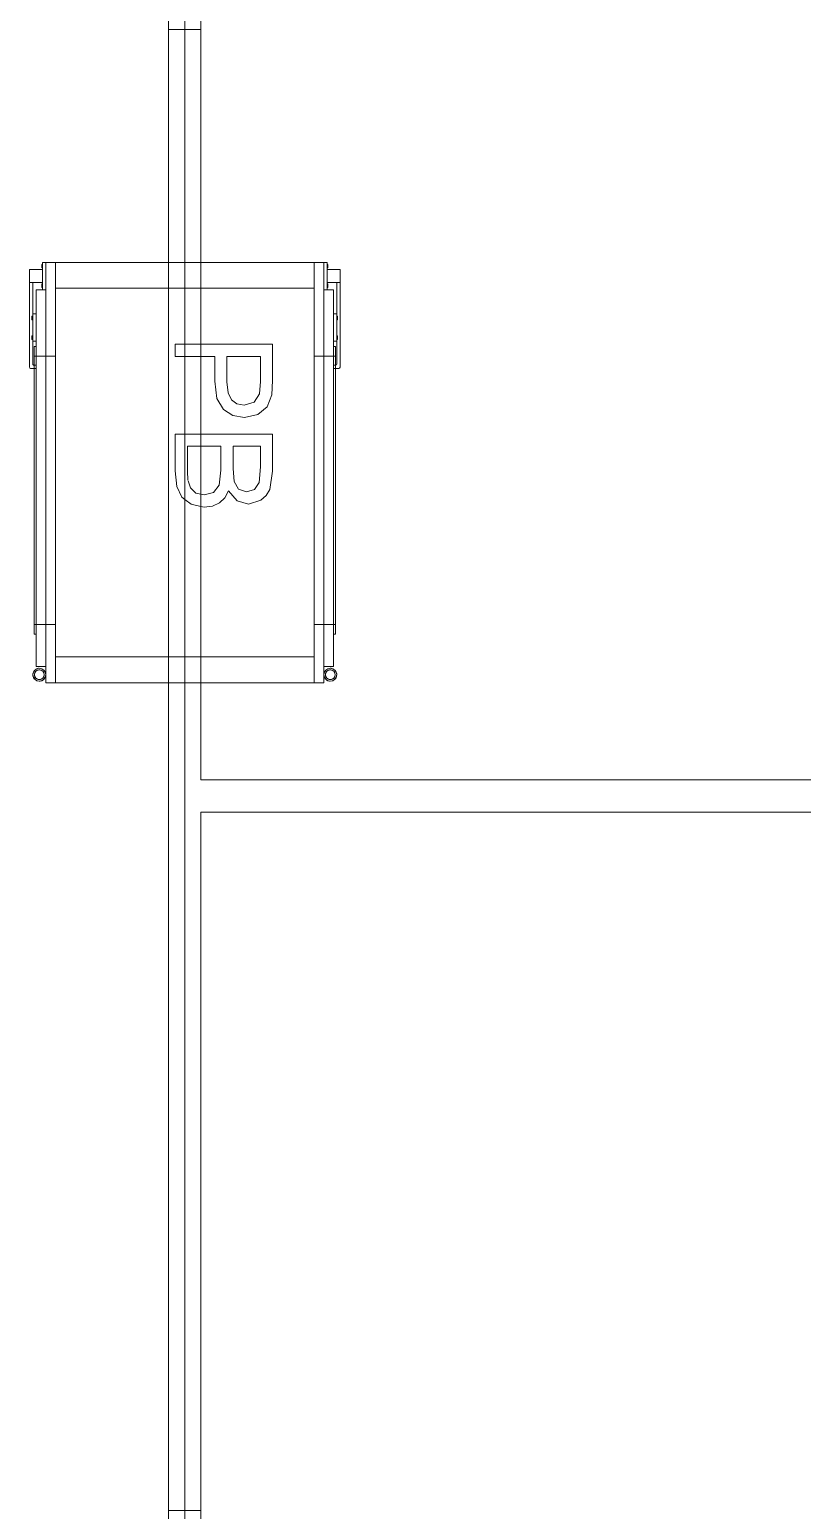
# Model space of a CAD drawing. Header units: millimetres. Extents: x -21807 to 26525, y -2564 to 60640.
# Drawn here: x -16174 to -14979, y 51887 to 54177 of the extents above; entities that cross this region are included whole.
import ezdxf

# ---------------------------------------------------------------- set-up
doc = ezdxf.new("R2010")
doc.units = ezdxf.units.MM
doc.layers.add('A-DETL-THIN', color=7, linetype='Continuous', lineweight=9)
doc.layers.add('A-WALL', color=7, linetype='Continuous', lineweight=9)
doc.layers.add('A-GLAZ', color=7, linetype='Continuous', lineweight=9, true_color=0x00007f)

# ---------------------------------------------------------------- blocks, each defined once
blk = doc.blocks.new('AK_OViewTuongPanel - 1000x1200-V10-MẶT BẰNG PHÂN VÙNG ÁP SUẤT')
at = {"layer": 'A-GLAZ', "color": 7, "lineweight": 13, "true_color": 0xececf5}
for p, q in [((-515, 25), (-500, 25)), ((-500, 25), (-500, 5)), ((500, 25), (515, 25)), ((500, 5), (500, 25)), ((-515, -25), (-515, 0)), ((-500, -5), (-500, 0)), ((-500, 0), (-500, -5)), ((500, 0), (500, -5)), ((500, -5), (500, 0)), ((515, 0), (515, -25))]:
    blk.add_line(p, q, dxfattribs=at)
at = {"layer": 'A-GLAZ', "color": 7, "lineweight": 13, "true_color": 0xf3f3f9}
for p, q in [((-515, 0), (-515, 25)), ((515, 25), (515, 0)), ((-500, 0), (-500, 5)), ((-500, 5), (-500, 0)), ((500, 5), (500, 0)), ((500, 0), (500, 5))]:
    blk.add_line(p, q, dxfattribs=at)
at = {"layer": 'A-GLAZ', "color": 254, "lineweight": 13, "true_color": 0xcccce5}
for p, q in [((-515, 25), (-515, 0)), ((-500, 25), (-515, 25)), ((500, 25), (-500, 25)), ((-500, 0), (-500, 25)), ((515, 25), (500, 25)), ((500, 25), (500, 0)), ((515, 0), (515, 25)), ((500, 5), (-500, 5)), ((-500, 5), (-500, 0)), ((500, 0), (500, 5)), ((500, -5), (-500, -5)), ((500, -25), (-500, -25))]:
    blk.add_line(p, q, dxfattribs=at)
at = {"layer": 'A-GLAZ', "color": 254, "lineweight": 13, "true_color": 0xe0e0ef}
for p, q in [((-500, 25), (500, 25)), ((-500, 5), (500, 5)), ((-500, -5), (-500, -25)), ((500, -25), (500, -5)), ((-500, -25), (-515, -25)), ((515, -25), (500, -25))]:
    blk.add_line(p, q, dxfattribs=at)
at = {"layer": 'A-GLAZ', "color": 9, "lineweight": 13, "true_color": 0xaaaad4}
for p, q in [((-515, 0), (-515, -25)), ((-500, 0), (-500, -5)), ((-500, -25), (-500, 0)), ((-500, -5), (500, -5)), ((500, -5), (500, 0)), ((500, 0), (500, -25)), ((515, -25), (515, 0)), ((-515, -25), (-500, -25)), ((-500, -25), (500, -25)), ((500, -25), (515, -25))]:
    blk.add_line(p, q, dxfattribs=at)
blk = doc.blocks.new('Passbox - KT 500x500x400-V22-MẶT BẰNG PHÂN VÙNG ÁP SUẤT')
at = {"layer": 'A-GLAZ', "color": 254, "lineweight": 13, "true_color": 0xe0e0ef}
for p, q in [((-294.1, 240), (-314.1, 240)), ((-314.1, 220), (-314.1, 240)), ((-294.1, 240), (-294.1, 235)), ((-294.1, 240), (-163, 240)), ((-245.8, 235), (-294.1, 235)), ((-294.1, 235), (-294.1, 220)), ((-245.8, 230), (-282.6, 230)), ((-282.6, 220), (-282.6, 230)), ((-245.8, 235), (-203.4, 235)), ((-245.8, 230), (-245.8, 235)), ((-203.4, 230), (-245.8, 230)), ((-240.7, 236.3), (-242.1, 236.3)), ((-242.1, 236.3), (-240.7, 236.3)), ((-242.1, 235), (-242.1, 236.3)), ((-240.7, 235), (-242.1, 235)), ((-242.1, 235), (-240.7, 235)), ((-237.9, 236.3), (-240.7, 236.3)), ((-240.7, 236.3), (-237.9, 236.3)), ((-240.7, 235), (-240.7, 236.3)), ((-240.7, 235), (-240.7, 236.3)), ((-237.9, 235), (-240.7, 235)), ((-240.7, 235), (-237.9, 235)), ((-237.9, 236.3), (-236.5, 236.3)), ((-236.5, 236.3), (-237.9, 236.3)), ((-237.9, 236.3), (-237.9, 235)), ((-237.9, 235), (-237.9, 236.3)), ((-237.9, 235), (-236.5, 235)), ((-236.5, 235), (-237.9, 235)), ((-236.5, 235), (-236.5, 236.3)), ((-210.3, 236.3), (-211.8, 236.3)), ((-211.8, 236.3), (-210.3, 236.3)), ((-211.8, 235), (-211.8, 236.3)), ((-210.3, 235), (-211.8, 235)), ((-211.8, 235), (-210.3, 235)), ((-210.3, 236.3), (-207.5, 236.3)), ((-207.5, 236.3), (-210.3, 236.3)), ((-210.3, 236.3), (-210.3, 235)), ((-210.3, 235), (-210.3, 236.3)), ((-210.3, 235), (-207.5, 235)), ((-207.5, 235), (-210.3, 235)), ((-207.5, 236.3), (-206.1, 236.3)), ((-206.1, 236.3), (-207.5, 236.3)), ((-207.5, 235), (-207.5, 236.3)), ((-207.5, 235), (-207.5, 236.3)), ((-207.5, 235), (-206.1, 235)), ((-206.1, 235), (-207.5, 235)), ((-206.1, 235), (-206.1, 236.3)), ((-168, 235), (-203.4, 235)), ((-203.4, 235), (-203.4, 230)), ((-193, 230), (-203.4, 230)), ((-195, 230), (-193, 230)), ((-195, 230), (-193, 230)), ((-180.3, 233), (-193, 233)), ((-193, 230), (-177.4, 230)), ((-178.5, 233), (-180, 233)), ((-180, 233), (-178.5, 233)), ((-180, 232.2), (-180, 200)), ((-135, 233), (-177.7, 233)), ((-177.7, 233), (-166.8, 233)), ((-177.4, 230), (-165, 230)), ((-166.8, 233), (-157.5, 233)), ((-165, 230), (-150.5, 230)), ((-161, 238), (-161, 233)), ((-157.5, 233), (-146.6, 233)), ((-150.5, 230), (-135, 230)), ((-146.6, 233), (-135, 233)), ((-135, 233), (190, 233)), ((190, 233), (-135, 233)), ((190, 230), (-135, 230)), ((201.6, 233), (190, 233)), ((190, 233), (221.8, 233)), ((190, 230), (205.5, 230)), ((232.7, 233), (201.6, 233)), ((205.5, 230), (232.4, 230)), ((221.8, 233), (232.7, 233)), ((232.4, 230), (250, 230)), ((235, 233), (233.5, 233)), ((233.5, 233), (235, 233)), ((235, 230.8), (235, 233)), ((235, 200), (235, 230)), ((248, 233), (235.3, 233)), ((248, 230), (250, 230)), ((300, 230), (248, 230)), ((300, 230), (300, 215)), ((-314.1, 220), (-325, 220)), ((-325, 215), (-325, 220)), ((-282.6, 215), (-325, 215)), ((-325, 200), (-325, 215)), ((-320.7, 220), (-322.1, 220)), ((-322.1, 220), (-320.7, 220)), ((-320.7, 220), (-322.1, 220)), ((-322.1, 220), (-320.7, 220)), ((-317.9, 220), (-320.7, 220)), ((-320.7, 220), (-317.9, 220)), ((-317.9, 220), (-320.7, 220)), ((-320.7, 220), (-317.9, 220)), ((-317.9, 220), (-316.5, 220)), ((-316.5, 220), (-317.9, 220)), ((-317.9, 220), (-316.5, 220)), ((-316.5, 220), (-317.9, 220)), ((-294.1, 220), (-314.1, 220)), ((-282.6, 220), (-294.1, 220)), ((-290.3, 220), (-291.8, 220)), ((-291.8, 220), (-290.3, 220)), ((-290.3, 220), (-291.8, 220)), ((-291.8, 220), (-290.3, 220)), ((-290.3, 220), (-287.5, 220)), ((-287.5, 220), (-290.3, 220)), ((-290.3, 220), (-287.5, 220)), ((-287.5, 220), (-290.3, 220)), ((-287.5, 220), (-286.1, 220)), ((-286.1, 220), (-287.5, 220)), ((-287.5, 220), (-286.1, 220)), ((-286.1, 220), (-287.5, 220)), ((-282.6, 215), (-282.6, 220)), ((300, 215), (-282.6, 215)), ((325, 215), (300, 215)), ((325, 215), (325, 200)), ((-325, 200), (-325, 25)), ((-285, 200), (-285, 25)), ((-285, 200), (-285, 25)), ((285, 200), (285, 25)), ((285, 25), (285, 200)), ((325, 200), (325, 25)), ((-198.5, 25), (-198.5, 135.8)), ((-198.5, 135.8), (-142.7, 135.8)), ((-140.8, 117), (-179.7, 117)), ((-179.7, 117), (-179.7, 65.2)), ((-142.7, 135.8), (-120.2, 134.4)), ((-121.9, 115.7), (-140.8, 117)), ((-109.2, 107.2), (-121.9, 115.7)), ((-120.2, 134.4), (-101.9, 127.4)), ((-101.9, 127.4), (-90, 112.8)), ((-59.6, 25), (-59.6, 135.8)), ((-59.6, 135.8), (-2.1, 135.8)), ((-9, 117), (-40.8, 117)), ((-40.8, 117), (-40.8, 74.6)), ((15.2, 115), (-9, 117)), ((-2.1, 135.8), (26, 131.4)), ((26, 107.8), (15.2, 115)), ((26, 131.4), (35.5, 125.8)), ((35.5, 125.8), (42.7, 117.8)), ((42.7, 117.8), (48.7, 98.5)), ((-104.4, 91.6), (-109.2, 107.2)), ((-106.4, 80.5), (-104.4, 91.6)), ((-90, 112.8), (-85.5, 92.3)), ((-85.5, 92.3), (-88.6, 74.5)), ((25.8, 83.2), (29.8, 95.5)), ((29.8, 95.5), (26, 107.8)), ((48.7, 98.5), (43.6, 80.9)), ((-123.6, 66.9), (-112.6, 72.1)), ((-112.6, 72.1), (-106.4, 80.5)), ((-88.6, 74.5), (-97.7, 59.7)), ((-40.8, 74.6), (-6.4, 74.6)), ((-6.4, 74.6), (13.7, 76.3)), ((13.7, 76.3), (25.8, 83.2)), ((43.6, 80.9), (28.3, 67.6)), ((-179.7, 65.2), (-140.3, 65.2)), ((-141.4, 46.4), (-179.7, 46.4)), ((-179.7, 46.4), (-179.7, 25)), ((-114.7, 49.7), (-141.4, 46.4)), ((-140.3, 65.2), (-123.6, 66.9)), ((-97.7, 59.7), (-114.7, 49.7)), ((-4, 55.8), (-40.8, 55.8)), ((-40.8, 55.8), (-40.8, 25)), ((19.3, 53.3), (-4, 55.8)), ((30.9, 44.5), (19.3, 53.3)), ((28.3, 67.6), (39, 62)), ((39, 62), (46.9, 53.5)), ((46.9, 53.5), (51.8, 42.7)), ((-325, 0), (-325, 25)), ((-198.5, 25), (-198.5, 0)), ((-179.7, 0), (-179.7, 25)), ((-59.6, 25), (-59.6, 0)), ((-40.8, 4), (-40.8, 25)), ((34.5, 29.9), (30.9, 44.5)), ((33.4, 25), (31.5, 17.2)), ((33.4, 25), (34.5, 29.9)), ((48.9, 9.8), (52.3, 25)), ((51.8, 42.7), (53.4, 30.1)), ((53.4, 30.1), (52.3, 25)), ((325, 25), (325, 0)), ((-59.6, -14.8), (-59.6, 0)), ((-2.2, 4), (-40.8, 4)), ((11.8, 4.7), (-2.2, 4)), ((23.6, 8.8), (12.8, 5.1)), ((31.5, 17.2), (23.6, 8.8)), ((41.5, 0), (48.9, 9.8)), ((-325, 0), (-325, -25)), ((-285, 0), (-285, -25)), ((-285, 0), (-285, -25)), ((-198.5, -14.8), (-198.5, 0)), ((-179.7, -14.8), (-198.5, -14.8)), ((-179.7, 0), (-179.7, -14.8)), ((-2.6, -14.8), (-59.6, -14.8)), ((21.6, -12.2), (-2.6, -14.8)), ((38, -4.6), (21.6, -12.2)), ((41.5, 0), (38, -4.6)), ((285, 0), (285, -25)), ((285, -25), (285, 0)), ((325, 0), (325, -25)), ((-285, -200), (-325, -200)), ((-325, -200), (-285, -200)), ((-285, -200), (285, -200)), ((-180, -200), (-285, -200)), ((-135, -200), (-180, -200)), ((-180, -200), (-174, -200)), ((-174, -200), (-166.8, -200)), ((-166.8, -200), (-135, -200)), ((-135, -200), (190, -200)), ((190, -200), (-135, -200)), ((235, -200), (190, -200)), ((190, -200), (212.5, -200)), ((212.5, -200), (229, -200)), ((229, -200), (235, -200)), ((285, -200), (235, -200)), ((325, -200), (285, -200)), ((285, -200), (325, -200)), ((-282.6, -215), (-325, -215)), ((-325, -215), (-180, -215)), ((-294.1, -220), (-314.1, -220)), ((-314.1, -220), (-294.1, -220)), ((-282.6, -215), (-282.6, -220)), ((-180, -215), (-282.6, -215)), ((-282.6, -215), (-282.6, -220)), ((-180, -215), (-174, -215)), ((-178.5, -215), (-180, -215)), ((-174, -215), (-178.5, -215)), ((-174, -215), (-135, -215)), ((-166.8, -215), (-174, -215)), ((-135, -215), (-166.8, -215)), ((190, -215), (-135, -215)), ((-135, -215), (190, -215)), ((190, -215), (212.5, -215)), ((201.6, -215), (190, -215)), ((233.5, -215), (201.6, -215)), ((212.5, -215), (221.8, -215)), ((221.8, -215), (229, -215)), ((229, -215), (235, -215)), ((235, -215), (233.5, -215)), ((300, -215), (235, -215)), ((235, -215), (300, -215)), ((-294.1, -240), (-294.1, -235)), ((-294.1, -235), (-294.1, -240)), ((-203.4, -230), (-245.8, -230)), ((-245.8, -230), (-203.4, -230)), ((-245.8, -235), (-203.4, -235)), ((-245.8, -235), (-203.4, -235)), ((-240.7, -235), (-242.1, -235)), ((-242.1, -235), (-240.7, -235)), ((-237.9, -235), (-240.7, -235)), ((-240.7, -235), (-237.9, -235)), ((-237.9, -235), (-236.5, -235)), ((-236.5, -235), (-237.9, -235)), ((-210.3, -235), (-211.8, -235)), ((-211.8, -235), (-210.3, -235)), ((-210.3, -235), (-207.5, -235)), ((-207.5, -235), (-210.3, -235)), ((-207.5, -235), (-206.1, -235)), ((-206.1, -235), (-207.5, -235)), ((-180.3, -230), (-193, -230)), ((-193, -230), (-180, -230)), ((-180.3, -233), (-178.6, -233)), ((-180, -230), (-178.5, -230)), ((-178.5, -230), (-180, -230)), ((-180, -233), (-178.5, -233)), ((-178.5, -233), (-180, -233)), ((-177.7, -230), (-174, -230)), ((-146.6, -230), (-177.7, -230)), ((-177.7, -233), (-165.5, -233)), ((-165.5, -233), (-177.7, -233)), ((-174, -230), (-166.8, -230)), ((-166.8, -230), (-146.6, -230)), ((-166, -230.2), (-166, -233)), ((-161.2, -233), (-146.6, -233)), ((-146.6, -233), (-161.2, -233)), ((-161, -232.2), (-161, -230)), ((-146.6, -230), (-135, -230)), ((-135, -230), (-146.6, -230)), ((-146.6, -233), (-135, -233)), ((-135, -233), (-146.6, -233)), ((190, -230), (-135, -230)), ((-135, -230), (190, -230)), ((-135, -233), (190, -233)), ((190, -233), (-135, -233)), ((190, -230), (221.8, -230)), ((232.7, -230), (190, -230)), ((190, -233), (229, -233)), ((232.7, -233), (190, -233)), ((221.8, -230), (229, -230)), ((229, -230), (232.7, -230)), ((229, -233), (232.7, -233)), ((233.5, -230), (235, -230)), ((235, -230), (233.5, -230)), ((233.5, -233), (235, -233)), ((235, -233), (233.5, -233)), ((233.6, -233), (235.3, -233)), ((235, -230), (248, -230)), ((242, -230), (235.3, -230)), ((248, -230), (242, -230))]:
    blk.add_line(p, q, dxfattribs=at)
at = {"layer": 'A-GLAZ', "color": 254, "lineweight": 13, "true_color": 0xcccce5}
for p, q in [((-314.1, 240), (-294.1, 240)), ((-314.1, 220), (-314.1, 240)), ((-163, 240), (-294.1, 240)), ((-294.1, 220), (-294.1, 240)), ((-294.1, 235), (-245.8, 235)), ((-282.6, 230), (300, 230)), ((-282.6, 215), (-282.6, 230)), ((-245.8, 235), (-203.4, 235)), ((-245.8, 230), (-245.8, 235)), ((-240.7, 236.3), (-242.1, 236.3)), ((-242.1, 236.3), (-240.7, 236.3)), ((-242.1, 235), (-242.1, 236.3)), ((-237.9, 236.3), (-240.7, 236.3)), ((-240.7, 236.3), (-237.9, 236.3)), ((-240.7, 235), (-240.7, 236.3)), ((-240.7, 235), (-240.7, 236.3)), ((-237.9, 236.3), (-236.5, 236.3)), ((-236.5, 236.3), (-237.9, 236.3)), ((-237.9, 236.3), (-237.9, 235)), ((-237.9, 235), (-237.9, 236.3)), ((-236.5, 235), (-236.5, 236.3)), ((-210.3, 236.3), (-211.8, 236.3)), ((-211.8, 236.3), (-210.3, 236.3)), ((-211.8, 235), (-211.8, 236.3)), ((-210.3, 236.3), (-207.5, 236.3)), ((-207.5, 236.3), (-210.3, 236.3)), ((-210.3, 236.3), (-210.3, 235)), ((-210.3, 235), (-210.3, 236.3)), ((-207.5, 236.3), (-206.1, 236.3)), ((-206.1, 236.3), (-207.5, 236.3)), ((-207.5, 235), (-207.5, 236.3)), ((-207.5, 235), (-207.5, 236.3)), ((-206.1, 235), (-206.1, 236.3)), ((-203.4, 235), (-168, 235)), ((-203.4, 230), (-203.4, 235)), ((-195, 233), (-195, 230)), ((-193, 233), (-195, 233)), ((-135, 233), (-195, 233)), ((-161, 233), (-161, 238)), ((-135, 233), (190, 233)), ((250, 233), (190, 233)), ((250, 233), (248, 233)), ((250, 230), (250, 233)), ((300, 215), (300, 230)), ((-325, 220), (-282.6, 220)), ((-325, 215), (-325, 220)), ((-325, 215), (325, 215)), ((-325, 200), (-325, 215)), ((-320.7, 221.3), (-322.1, 221.3)), ((-322.1, 221.3), (-320.7, 221.3)), ((-320.7, 221.3), (-322.1, 221.3)), ((-322.1, 221.3), (-320.7, 221.3)), ((-322.1, 220), (-322.1, 221.3)), ((-322.1, 220), (-322.1, 221.3)), ((-317.9, 221.3), (-320.7, 221.3)), ((-320.7, 221.3), (-317.9, 221.3)), ((-317.9, 221.3), (-320.7, 221.3)), ((-320.7, 221.3), (-317.9, 221.3)), ((-320.7, 220), (-320.7, 221.3)), ((-320.7, 220), (-320.7, 221.3)), ((-320.7, 220), (-320.7, 221.3)), ((-320.7, 220), (-320.7, 221.3)), ((-317.9, 221.3), (-316.5, 221.3)), ((-316.5, 221.3), (-317.9, 221.3)), ((-317.9, 221.3), (-316.5, 221.3)), ((-316.5, 221.3), (-317.9, 221.3)), ((-317.9, 221.3), (-317.9, 220)), ((-317.9, 220), (-317.9, 221.3)), ((-317.9, 221.3), (-317.9, 220)), ((-317.9, 220), (-317.9, 221.3)), ((-316.5, 220), (-316.5, 221.3)), ((-316.5, 220), (-316.5, 221.3)), ((-290.3, 221.3), (-291.8, 221.3)), ((-291.8, 221.3), (-290.3, 221.3)), ((-290.3, 221.3), (-291.8, 221.3)), ((-291.8, 221.3), (-290.3, 221.3)), ((-291.8, 220), (-291.8, 221.3)), ((-291.8, 220), (-291.8, 221.3)), ((-290.3, 221.3), (-287.5, 221.3)), ((-287.5, 221.3), (-290.3, 221.3)), ((-290.3, 221.3), (-287.5, 221.3)), ((-287.5, 221.3), (-290.3, 221.3)), ((-290.3, 221.3), (-290.3, 220)), ((-290.3, 220), (-290.3, 221.3)), ((-290.3, 221.3), (-290.3, 220)), ((-290.3, 220), (-290.3, 221.3)), ((-287.5, 221.3), (-286.1, 221.3)), ((-286.1, 221.3), (-287.5, 221.3)), ((-287.5, 221.3), (-286.1, 221.3)), ((-286.1, 221.3), (-287.5, 221.3)), ((-287.5, 220), (-287.5, 221.3)), ((-287.5, 220), (-287.5, 221.3)), ((-287.5, 220), (-287.5, 221.3)), ((-287.5, 220), (-287.5, 221.3)), ((-286.1, 220), (-286.1, 221.3)), ((-286.1, 220), (-286.1, 221.3)), ((325, 200), (325, 215)), ((325, 200), (-325, 200)), ((-325, 25), (-325, 200)), ((-325, 200), (325, 200)), ((325, 200), (325, 25)), ((-142.7, 135.8), (-198.5, 135.8)), ((-198.5, 135.8), (-198.5, 25)), ((-179.7, 65.2), (-179.7, 117)), ((-179.7, 117), (-140.8, 117)), ((-120.2, 134.4), (-142.7, 135.8)), ((-140.8, 117), (-121.9, 115.7)), ((-121.9, 115.7), (-109.2, 107.2)), ((-101.9, 127.4), (-120.2, 134.4)), ((-90, 112.8), (-101.9, 127.4)), ((-2.1, 135.8), (-59.6, 135.8)), ((-59.6, 135.8), (-59.6, 25)), ((-40.8, 74.6), (-40.8, 117)), ((-40.8, 117), (-9, 117)), ((-9, 117), (15.2, 115)), ((26, 131.4), (-2.1, 135.8)), ((15.2, 115), (26, 107.8)), ((35.5, 125.8), (26, 131.4)), ((42.7, 117.8), (35.5, 125.8)), ((48.7, 98.5), (42.7, 117.8)), ((-109.2, 107.2), (-104.4, 91.6)), ((-104.4, 91.6), (-106.4, 80.5)), ((-85.5, 92.3), (-90, 112.8)), ((-88.6, 74.5), (-85.5, 92.3)), ((29.8, 95.5), (25.8, 83.2)), ((26, 107.8), (29.8, 95.5)), ((43.6, 80.9), (48.7, 98.5)), ((-112.6, 72.1), (-123.6, 66.9)), ((-106.4, 80.5), (-112.6, 72.1)), ((-97.7, 59.7), (-88.6, 74.5)), ((-6.4, 74.6), (-40.8, 74.6)), ((13.7, 76.3), (-6.4, 74.6)), ((25.8, 83.2), (13.7, 76.3)), ((28.3, 67.6), (43.6, 80.9)), ((-140.3, 65.2), (-179.7, 65.2)), ((-179.7, 25), (-179.7, 46.4)), ((-179.7, 46.4), (-141.4, 46.4)), ((-141.4, 46.4), (-114.7, 49.7)), ((-123.6, 66.9), (-140.3, 65.2)), ((-114.7, 49.7), (-97.7, 59.7)), ((-40.8, 25), (-40.8, 55.8)), ((-40.8, 55.8), (-4, 55.8)), ((-4, 55.8), (19.3, 53.3)), ((19.3, 53.3), (30.9, 44.5)), ((39, 62), (28.3, 67.6)), ((46.9, 53.5), (39, 62)), ((51.8, 42.7), (46.9, 53.5)), ((30.9, 44.5), (34.5, 29.9)), ((34.5, 29.9), (33.4, 25)), ((53.4, 30.1), (51.8, 42.7)), ((52.3, 25), (53.4, 30.1)), ((-59.6, 0), (-59.6, -14.8)), ((-325, -25), (-325, 0)), ((-198.5, 0), (-198.5, -14.8)), ((-198.5, -14.8), (-179.7, -14.8)), ((-179.7, -14.8), (-179.7, 0)), ((-59.6, -14.8), (-2.6, -14.8)), ((-2.6, -14.8), (21.6, -12.2)), ((21.6, -12.2), (38, -4.6)), ((38, -4.6), (41.5, 0)), ((325, 0), (325, -25)), ((-325, -25), (-325, -200)), ((-285, -25), (-285, -200)), ((-285, -25), (-285, -200)), ((285, -25), (285, -200)), ((285, -200), (285, -25)), ((325, -25), (325, -200)), ((-325, -200), (-325, -215)), ((-180, -200), (-180, -230)), ((235, -232.2), (235, -200)), ((325, -200), (325, -215)), ((-325, -215), (-282.6, -215)), ((-325, -215), (-325, -220)), ((-325, -220), (-314.1, -220)), ((-320.7, -220), (-322.1, -220)), ((-322.1, -220), (-320.7, -220)), ((-320.7, -220), (-322.1, -220)), ((-322.1, -220), (-320.7, -220)), ((-317.9, -220), (-320.7, -220)), ((-320.7, -220), (-317.9, -220)), ((-317.9, -220), (-320.7, -220)), ((-320.7, -220), (-317.9, -220)), ((-317.9, -220), (-316.5, -220)), ((-316.5, -220), (-317.9, -220)), ((-317.9, -220), (-316.5, -220)), ((-316.5, -220), (-317.9, -220)), ((-314.1, -220), (-294.1, -220)), ((-314.1, -220), (-314.1, -240)), ((-294.1, -220), (-294.1, -235)), ((-294.1, -220), (-282.6, -220)), ((-290.3, -220), (-291.8, -220)), ((-291.8, -220), (-290.3, -220)), ((-290.3, -220), (-291.8, -220)), ((-291.8, -220), (-290.3, -220)), ((-290.3, -220), (-287.5, -220)), ((-287.5, -220), (-290.3, -220)), ((-290.3, -220), (-287.5, -220)), ((-287.5, -220), (-290.3, -220)), ((-287.5, -220), (-286.1, -220)), ((-286.1, -220), (-287.5, -220)), ((-287.5, -220), (-286.1, -220)), ((-286.1, -220), (-287.5, -220)), ((-282.6, -220), (-282.6, -215)), ((-282.6, -215), (300, -215)), ((-282.6, -220), (-282.6, -230)), ((300, -215), (300, -230)), ((300, -215), (325, -215)), ((-314.1, -240), (-294.1, -240)), ((-294.1, -235), (-245.8, -235)), ((-294.1, -235), (-294.1, -240)), ((-163, -240), (-294.1, -240)), ((-282.6, -230), (-245.8, -230)), ((-245.8, -230), (-203.4, -230)), ((-245.8, -230), (-245.8, -235)), ((-203.4, -235), (-245.8, -235)), ((-240.7, -235), (-242.1, -235)), ((-242.1, -235), (-240.7, -235)), ((-242.1, -235), (-242.1, -236.3)), ((-240.7, -236.3), (-242.1, -236.3)), ((-242.1, -236.3), (-240.7, -236.3)), ((-237.9, -235), (-240.7, -235)), ((-240.7, -235), (-237.9, -235)), ((-240.7, -235), (-240.7, -236.3)), ((-240.7, -235), (-240.7, -236.3)), ((-237.9, -236.3), (-240.7, -236.3)), ((-240.7, -236.3), (-237.9, -236.3)), ((-237.9, -235), (-236.5, -235)), ((-236.5, -235), (-237.9, -235)), ((-237.9, -236.3), (-237.9, -235)), ((-237.9, -235), (-237.9, -236.3)), ((-237.9, -236.3), (-236.5, -236.3)), ((-236.5, -236.3), (-237.9, -236.3)), ((-236.5, -235), (-236.5, -236.3)), ((-210.3, -235), (-211.8, -235)), ((-211.8, -235), (-210.3, -235)), ((-211.8, -235), (-211.8, -236.3)), ((-210.3, -236.3), (-211.8, -236.3)), ((-211.8, -236.3), (-210.3, -236.3)), ((-210.3, -235), (-207.5, -235)), ((-207.5, -235), (-210.3, -235)), ((-210.3, -236.3), (-210.3, -235)), ((-210.3, -235), (-210.3, -236.3)), ((-210.3, -236.3), (-207.5, -236.3)), ((-207.5, -236.3), (-210.3, -236.3)), ((-207.5, -235), (-206.1, -235)), ((-206.1, -235), (-207.5, -235)), ((-207.5, -235), (-207.5, -236.3)), ((-207.5, -235), (-207.5, -236.3)), ((-207.5, -236.3), (-206.1, -236.3)), ((-206.1, -236.3), (-207.5, -236.3)), ((-206.1, -235), (-206.1, -236.3)), ((-203.4, -230), (-203.4, -235)), ((-203.4, -230), (-193, -230)), ((-203.4, -235), (-168, -235)), ((-193, -230), (-195, -230)), ((-135, -230), (-195, -230)), ((-193, -233), (-187, -233)), ((-187, -233), (-180.3, -233)), ((-180, -230.8), (-180, -233)), ((-180, -233), (-178.5, -233)), ((-178.5, -233), (-180, -233)), ((-177.7, -233), (-166.8, -233)), ((-135, -233), (-177.7, -233)), ((-166.8, -233), (-135, -233)), ((-161, -233), (-161, -238)), ((-135, -230), (190, -230)), ((190, -233), (-135, -233)), ((-135, -233), (190, -233)), ((250, -230), (190, -230)), ((190, -233), (232.7, -233)), ((232.7, -233), (190, -233)), ((233.5, -233), (235, -233)), ((235, -233), (233.5, -233)), ((235.3, -233), (248, -233)), ((250, -230), (248, -230)), ((248, -230), (300, -230))]:
    blk.add_line(p, q, dxfattribs=at)
at = {"layer": 'A-GLAZ', "color": 7, "lineweight": 13, "true_color": 0xececf5}
for p, q in [((-294.1, 235), (-294.1, 240)), ((-294.1, 240), (-294.1, 235)), ((-203.4, 235), (-245.8, 235)), ((-203.4, 235), (-245.8, 235)), ((-245.8, 230), (-203.4, 230)), ((-203.4, 230), (-245.8, 230)), ((-240.7, 235), (-242.1, 235)), ((-242.1, 235), (-240.7, 235)), ((-237.9, 235), (-240.7, 235)), ((-240.7, 235), (-237.9, 235)), ((-237.9, 235), (-236.5, 235)), ((-236.5, 235), (-237.9, 235)), ((-210.3, 235), (-211.8, 235)), ((-211.8, 235), (-210.3, 235)), ((-210.3, 235), (-207.5, 235)), ((-207.5, 235), (-210.3, 235)), ((-207.5, 235), (-206.1, 235)), ((-206.1, 235), (-207.5, 235)), ((-193, 230), (-180.3, 230)), ((-180, 230), (-193, 230)), ((-178.6, 233), (-180.3, 233)), ((-178.5, 233), (-180, 233)), ((-180, 233), (-178.5, 233)), ((-178.5, 230), (-180, 230)), ((-180, 230), (-178.5, 230)), ((-165.5, 233), (-177.7, 233)), ((-177.7, 233), (-166.8, 233)), ((-174, 230), (-177.7, 230)), ((-177.7, 230), (-174, 230)), ((-135, 230), (-174, 230)), ((-174, 230), (-135, 230)), ((-166.8, 233), (-165.5, 233)), ((-166, 232.8), (-166, 230)), ((-157.5, 233), (-161.2, 233)), ((-161.2, 233), (-135, 233)), ((-161, 230.8), (-161, 233)), ((-135, 233), (-157.5, 233)), ((190, 233), (-135, 233)), ((-135, 233), (190, 233)), ((-135, 230), (190, 230)), ((190, 230), (-135, 230)), ((221.8, 233), (190, 233)), ((190, 233), (232.7, 233)), ((232.7, 230), (190, 230)), ((190, 230), (221.8, 230)), ((232.7, 233), (221.8, 233)), ((221.8, 230), (232.7, 230)), ((235, 233), (233.5, 233)), ((233.5, 233), (235, 233)), ((235, 230), (233.5, 230)), ((233.5, 230), (235, 230)), ((235.3, 233), (233.6, 233)), ((248, 230), (235, 230)), ((235.3, 230), (248, 230)), ((-325, 215), (-282.6, 215)), ((-180, 215), (-325, 215)), ((-314.1, 220), (-294.1, 220)), ((-294.1, 220), (-314.1, 220)), ((-282.6, 220), (-282.6, 215)), ((-282.6, 215), (-282.6, 220)), ((-282.6, 215), (-180, 215)), ((-157.5, 215), (-180, 215)), ((-180, 215), (-174, 215)), ((-174, 215), (-135, 215)), ((-135, 215), (-157.5, 215)), ((-135, 215), (190, 215)), ((190, 215), (-135, 215)), ((201.6, 215), (190, 215)), ((190, 215), (201.6, 215)), ((233.5, 215), (201.6, 215)), ((201.6, 215), (212.5, 215)), ((212.5, 215), (221.8, 215)), ((221.8, 215), (235, 215)), ((235, 215), (233.5, 215)), ((235, 215), (300, 215)), ((300, 215), (235, 215)), ((-325, 200), (-285, 200)), ((-325, 200), (-285, 200)), ((285, 200), (-285, 200)), ((-180, 200), (-285, 200)), ((-180, 200), (-174, 200)), ((-178.5, 200), (-180, 200)), ((-174, 200), (-178.5, 200)), ((-174, 200), (-157.5, 200)), ((-166.8, 200), (-174, 200)), ((-157.5, 200), (-166.8, 200)), ((-157.5, 200), (-135, 200)), ((-135, 200), (-157.5, 200)), ((190, 200), (-135, 200)), ((-135, 200), (190, 200)), ((190, 200), (201.6, 200)), ((221.8, 200), (190, 200)), ((201.6, 200), (212.5, 200)), ((212.5, 200), (221.8, 200)), ((221.8, 200), (229, 200)), ((233.5, 200), (221.8, 200)), ((229, 200), (233.5, 200)), ((233.5, 200), (235, 200)), ((235, 200), (233.5, 200)), ((285, 200), (235, 200)), ((285, 200), (325, 200)), ((285, 200), (325, 200)), ((-325, 25), (-325, 0)), ((-285, 25), (-285, 0)), ((-285, 25), (-285, 0)), ((-198.5, 0), (-198.5, 25)), ((-179.7, 25), (-179.7, 0)), ((-59.6, 0), (-59.6, 25)), ((-40.8, 25), (-40.8, 4)), ((31.5, 17.2), (33.4, 25)), ((52.3, 25), (48.9, 9.8)), ((285, 25), (285, 0)), ((285, 0), (285, 25)), ((325, 25), (325, 0)), ((-40.8, 4), (-2.2, 4)), ((-2.2, 4), (11.8, 4.7)), ((12.8, 5.1), (23.6, 8.8)), ((23.6, 8.8), (31.5, 17.2)), ((48.9, 9.8), (41.5, 0)), ((-180, -200), (-285, -200)), ((-285, -200), (-180, -200)), ((-174, -200), (-180, -200)), ((-180, -200), (-157.5, -200)), ((-166.8, -200), (-174, -200)), ((-135, -200), (-166.8, -200)), ((-157.5, -200), (-146.6, -200)), ((-146.6, -200), (-135, -200)), ((190, -200), (-135, -200)), ((-135, -200), (190, -200)), ((201.6, -200), (190, -200)), ((190, -200), (233.5, -200)), ((212.5, -200), (201.6, -200)), ((221.8, -200), (212.5, -200)), ((229, -200), (221.8, -200)), ((235, -200), (229, -200)), ((233.5, -200), (235, -200)), ((285, -200), (235, -200)), ((235, -200), (285, -200)), ((-178.5, -215), (-157.5, -215)), ((-174, -215), (-178.5, -215)), ((-157.5, -215), (-174, -215)), ((-157.5, -215), (-135, -215)), ((-146.6, -215), (-157.5, -215)), ((-135, -215), (-146.6, -215)), ((-135, -215), (190, -215)), ((190, -215), (-135, -215)), ((190, -215), (221.8, -215)), ((201.6, -215), (190, -215)), ((221.8, -215), (201.6, -215)), ((221.8, -215), (229, -215)), ((229, -215), (221.8, -215)), ((229, -215), (233.5, -215)), ((233.5, -215), (229, -215)), ((-180, -230), (-178.5, -230)), ((-178.5, -230), (-180, -230)), ((-177.7, -230), (-174, -230)), ((-174, -230), (-177.7, -230)), ((-177.4, -233), (-165.4, -233)), ((-173.4, -230), (-166.8, -230)), ((-166.8, -230), (-173.4, -230)), ((-166, -233), (-166, -230.2)), ((-165.2, -233), (-161.2, -233)), ((-161.2, -233), (-165.2, -233)), ((-161, -230), (-165, -230)), ((-161.2, -230), (-157.5, -230)), ((-157.5, -230), (-161.2, -230)), ((-161.2, -233), (-135, -233)), ((-161, -230), (-161, -232.2)), ((-156.6, -230), (-146.6, -230)), ((-146.6, -230), (-156.6, -230)), ((-145.6, -230), (-135, -230)), ((-135, -230), (-145.6, -230)), ((-135, -230), (190, -230)), ((190, -230), (-135, -230)), ((-135, -233), (190, -233)), ((190, -233), (205.5, -233)), ((191.1, -230), (201.6, -230)), ((201.6, -230), (191.1, -230)), ((202.7, -230), (212.5, -230)), ((212.5, -230), (202.7, -230)), ((205.5, -233), (232.4, -233)), ((213.4, -230), (221.8, -230)), ((221.8, -230), (213.4, -230)), ((222.6, -230), (229, -230)), ((229, -230), (222.6, -230)), ((229.5, -230), (232.7, -230)), ((232.7, -230), (229.5, -230)), ((233.7, -230), (235, -230)), ((235, -230), (233.7, -230))]:
    blk.add_line(p, q, dxfattribs=at)
at = {"layer": 'A-GLAZ', "color": 7, "lineweight": 13, "true_color": 0xf7f7fb}
for p, q in [((-180.3, 230), (-178.8, 230)), ((-178.6, 230), (-180, 230)), ((-161.2, 230), (-165.2, 230)), ((-165.2, 230), (-161.2, 230)), ((-161.2, 233), (-165, 233)), ((-161, 230), (-165, 230)), ((234.9, 230), (233.5, 230)), ((233.6, 230), (235.2, 230)), ((189.6, 200), (-180, 200)), ((235, 200), (190, 200)), ((189.6, -200), (-180, -200)), ((-180, -200), (189.6, -200)), ((235, -200), (190, -200)), ((190, -200), (235, -200)), ((189.6, -215), (-178.5, -215)), ((-178.5, -215), (189.6, -215)), ((233.5, -215), (190, -215)), ((190, -215), (233.5, -215)), ((-174.2, -230), (-177.4, -230)), ((-177.4, -230), (-174, -230)), ((-167, -230), (-173.6, -230)), ((-173.3, -230), (-166.8, -230)), ((-157.7, -230), (-161.2, -230)), ((-161, -230), (-157.5, -230)), ((-146.7, -230), (-156.7, -230)), ((-156.5, -230), (-146.6, -230)), ((-135, -230), (-145.7, -230)), ((-145.6, -230), (189.6, -230)), ((190, -230), (-135, -230)), ((201.7, -230), (191.1, -230)), ((191.1, -230), (201.6, -230)), ((202.6, -230), (212.5, -230)), ((212.7, -230), (202.7, -230)), ((213.3, -230), (221.8, -230)), ((222, -230), (213.5, -230)), ((222.5, -230), (229, -230)), ((229.2, -230), (222.7, -230)), ((229.4, -230), (232.4, -230)), ((232.4, -230), (229.6, -230))]:
    blk.add_line(p, q, dxfattribs=at)
at = {"layer": 'A-GLAZ', "color": 7, "lineweight": 13, "true_color": 0xf3f3f9}
for p, q in [((-178.7, 230), (-180, 230)), ((-180, 230), (-178.7, 230)), ((-174.5, 230), (-177.7, 230)), ((-177.7, 230), (-174.5, 230)), ((-165.4, 233), (-177.4, 233)), ((-167.6, 230), (-174, 230)), ((-174, 230), (-167.6, 230)), ((-166, 230), (-166, 232.8)), ((-161.2, 233), (-165.2, 233)), ((-165.2, 233), (-161.2, 233)), ((-165, 230), (-161, 230)), ((-135, 233), (-161.2, 233)), ((-158.4, 230), (-161.2, 230)), ((-161.2, 230), (-158.4, 230)), ((-161, 233), (-161, 230.8)), ((-147.7, 230), (-157.5, 230)), ((-157.5, 230), (-147.7, 230)), ((-136.1, 230), (-146.6, 230)), ((-146.6, 230), (-136.1, 230)), ((190, 233), (-135, 233)), ((190, 230), (-135, 230)), ((-135, 230), (190, 230)), ((232.4, 233), (190, 233)), ((200.6, 230), (190, 230)), ((190, 230), (200.6, 230)), ((211.6, 230), (201.6, 230)), ((201.6, 230), (211.6, 230)), ((220.2, 230), (212.5, 230)), ((212.5, 230), (220.2, 230)), ((228.4, 230), (221.8, 230)), ((221.8, 230), (228.4, 230)), ((232.7, 230), (229, 230)), ((229, 230), (232.7, 230)), ((235, 230), (233.5, 230)), ((233.5, 230), (235, 230)), ((-135, 215), (-178.5, 215)), ((-178.5, 215), (-135, 215)), ((190, 215), (-135, 215)), ((-135, 215), (190, 215)), ((233.5, 215), (190, 215)), ((190, 215), (233.5, 215)), ((-285, 200), (-180, 200)), ((-285, 200), (-180, 200)), ((-180, 200), (-135, 200)), ((-135, 200), (-180, 200)), ((-135, 200), (190, 200)), ((190, 200), (-135, 200)), ((190, 200), (235, 200)), ((235, 200), (190, 200)), ((235, 200), (285, 200)), ((235, 200), (285, 200)), ((189.6, -200), (-180, -200)), ((235, -200), (190, -200)), ((-178.6, -230), (-180.2, -230)), ((-179.9, -230), (-178.5, -230)), ((-165.2, -230), (-161.2, -230)), ((-161.2, -230), (-165.2, -230)), ((-165, -230), (-161, -230)), ((-165, -233), (-161.2, -233)), ((233.6, -230), (235, -230)), ((235.3, -230), (233.8, -230))]:
    blk.add_line(p, q, dxfattribs=at)
at = {"layer": 'A-GLAZ', "color": 7, "lineweight": 13, "true_color": 0xfafafc}
for p, q in [((-177.4, 230), (-174.6, 230)), ((-174.4, 230), (-177.4, 230)), ((-174.2, 230), (-167.7, 230)), ((-167.5, 230), (-174, 230)), ((-161.2, 230), (-158.5, 230)), ((-158.3, 230), (-161, 230)), ((-157.7, 230), (-150.5, 230)), ((-147.6, 230), (-157.5, 230)), ((-150.5, 230), (-147.7, 230)), ((-146.7, 230), (-136.1, 230)), ((-136.1, 230), (-146.6, 230)), ((-135, 230), (190, 230)), ((189.6, 230), (-135, 230)), ((190, 230), (200.7, 230)), ((200.6, 230), (190, 230)), ((211.5, 230), (201.6, 230)), ((201.7, 230), (205.5, 230)), ((205.5, 230), (211.7, 230)), ((220, 230), (212.5, 230)), ((212.7, 230), (220, 230)), ((228.3, 230), (221.8, 230)), ((222, 230), (228.6, 230)), ((232.4, 230), (229, 230)), ((229.2, 230), (232.4, 230)), ((-178.5, 215), (189.6, 215)), ((189.6, 215), (-178.5, 215)), ((190, 215), (233.5, 215)), ((233.5, 215), (190, 215)), ((-180, 200), (189.6, 200)), ((-180, 200), (189.6, 200)), ((190, 200), (235, 200)), ((190, 200), (235, 200)), ((-161.2, -230), (-165, -230)), ((-165, -230), (-161, -230))]:
    blk.add_line(p, q, dxfattribs=at)
at = {"layer": 'A-GLAZ', "color": 7, "lineweight": 13, "true_color": 0xfcfcfd}
for p, q in [((-165, 230), (-161.2, 230)), ((-161, 230), (-165, 230))]:
    blk.add_line(p, q, dxfattribs=at)
at = {"layer": 'A-GLAZ', "color": 9, "lineweight": 13, "true_color": 0xaaaad4}
for p, q in [((-325, -200), (-325, -25)), ((325, -25), (325, -200)), ((-325, -200), (325, -200)), ((-325, -200), (-325, -215)), ((325, -200), (-325, -200)), ((325, -215), (325, -200)), ((-325, -215), (-325, -220)), ((325, -215), (-325, -215)), ((-282.6, -220), (-325, -220)), ((-322.1, -220), (-322.1, -221.3)), ((-322.1, -220), (-322.1, -221.3)), ((-320.7, -221.3), (-322.1, -221.3)), ((-322.1, -221.3), (-320.7, -221.3)), ((-320.7, -221.3), (-322.1, -221.3)), ((-322.1, -221.3), (-320.7, -221.3)), ((-320.7, -220), (-320.7, -221.3)), ((-320.7, -220), (-320.7, -221.3)), ((-320.7, -220), (-320.7, -221.3)), ((-320.7, -220), (-320.7, -221.3)), ((-317.9, -221.3), (-320.7, -221.3)), ((-320.7, -221.3), (-317.9, -221.3)), ((-317.9, -221.3), (-320.7, -221.3)), ((-320.7, -221.3), (-317.9, -221.3)), ((-317.9, -221.3), (-317.9, -220)), ((-317.9, -220), (-317.9, -221.3)), ((-317.9, -221.3), (-317.9, -220)), ((-317.9, -220), (-317.9, -221.3)), ((-317.9, -221.3), (-316.5, -221.3)), ((-316.5, -221.3), (-317.9, -221.3)), ((-317.9, -221.3), (-316.5, -221.3)), ((-316.5, -221.3), (-317.9, -221.3)), ((-316.5, -220), (-316.5, -221.3)), ((-316.5, -220), (-316.5, -221.3)), ((-314.1, -220), (-314.1, -240)), ((-294.1, -240), (-294.1, -220)), ((-291.8, -220), (-291.8, -221.3)), ((-291.8, -220), (-291.8, -221.3)), ((-290.3, -221.3), (-291.8, -221.3)), ((-291.8, -221.3), (-290.3, -221.3)), ((-290.3, -221.3), (-291.8, -221.3)), ((-291.8, -221.3), (-290.3, -221.3)), ((-290.3, -221.3), (-290.3, -220)), ((-290.3, -220), (-290.3, -221.3)), ((-290.3, -221.3), (-290.3, -220)), ((-290.3, -220), (-290.3, -221.3)), ((-290.3, -221.3), (-287.5, -221.3)), ((-287.5, -221.3), (-290.3, -221.3)), ((-290.3, -221.3), (-287.5, -221.3)), ((-287.5, -221.3), (-290.3, -221.3)), ((-287.5, -220), (-287.5, -221.3)), ((-287.5, -220), (-287.5, -221.3)), ((-287.5, -220), (-287.5, -221.3)), ((-287.5, -220), (-287.5, -221.3)), ((-287.5, -221.3), (-286.1, -221.3)), ((-286.1, -221.3), (-287.5, -221.3)), ((-287.5, -221.3), (-286.1, -221.3)), ((-286.1, -221.3), (-287.5, -221.3)), ((-286.1, -220), (-286.1, -221.3)), ((-286.1, -220), (-286.1, -221.3)), ((-282.6, -215), (-282.6, -230)), ((300, -230), (300, -215)), ((-294.1, -240), (-314.1, -240)), ((-245.8, -235), (-294.1, -235)), ((-294.1, -240), (-163, -240)), ((300, -230), (-282.6, -230)), ((-245.8, -230), (-245.8, -235)), ((-203.4, -235), (-245.8, -235)), ((-242.1, -235), (-242.1, -236.3)), ((-240.7, -236.3), (-242.1, -236.3)), ((-242.1, -236.3), (-240.7, -236.3)), ((-240.7, -235), (-240.7, -236.3)), ((-240.7, -235), (-240.7, -236.3)), ((-237.9, -236.3), (-240.7, -236.3)), ((-240.7, -236.3), (-237.9, -236.3)), ((-237.9, -236.3), (-237.9, -235)), ((-237.9, -235), (-237.9, -236.3)), ((-237.9, -236.3), (-236.5, -236.3)), ((-236.5, -236.3), (-237.9, -236.3)), ((-236.5, -235), (-236.5, -236.3)), ((-211.8, -235), (-211.8, -236.3)), ((-210.3, -236.3), (-211.8, -236.3)), ((-211.8, -236.3), (-210.3, -236.3)), ((-210.3, -236.3), (-210.3, -235)), ((-210.3, -235), (-210.3, -236.3)), ((-210.3, -236.3), (-207.5, -236.3)), ((-207.5, -236.3), (-210.3, -236.3)), ((-207.5, -235), (-207.5, -236.3)), ((-207.5, -235), (-207.5, -236.3)), ((-207.5, -236.3), (-206.1, -236.3)), ((-206.1, -236.3), (-207.5, -236.3)), ((-206.1, -235), (-206.1, -236.3)), ((-203.4, -235), (-203.4, -230)), ((-168, -235), (-203.4, -235)), ((-195, -230), (-195, -233)), ((-195, -233), (-135, -233)), ((-195, -233), (-193, -233)), ((-161, -238), (-161, -233)), ((190, -233), (-135, -233)), ((190, -233), (250, -233)), ((248, -233), (250, -233)), ((250, -233), (250, -230))]:
    blk.add_line(p, q, dxfattribs=at)
at = {"layer": 'A-GLAZ', "color": 254, "lineweight": 13, "true_color": 0xcccce5}
for centre, radius, start, end in [((-168, 233), 2, 0, 90), ((-168, 233), 2, 15, 90), ((-163, 238), 2, 360, 90), ((312.5, 225), 10, 0, 180), ((312.5, 225), 10, 78.8553, 150), ((312.5, 225), 10, 78.8553, 150), ((312.5, 225), 10, 78.8553, 150), ((312.5, 225), 7.5, 0, 180), ((312.5, 225), 10, 0, 75), ((312.5, 225), 10, 0, 75), ((312.5, 225), 10, 0, 75), ((312.5, 225), 10, 165, 180), ((312.5, 225), 10, 165, 180), ((312.5, 225), 10, 165, 180), ((312.5, 225), 10, 180, 360), ((312.5, 225), 10, 180, 225), ((312.5, 225), 10, 180, 225), ((312.5, 225), 10, 180, 225), ((312.5, 225), 7.5, 180, 360), ((312.5, 225), 10, 240, 281.1447), ((312.5, 225), 10, 240, 281.1447), ((312.5, 225), 10, 240, 281.1447), ((312.5, 225), 10, 285, 330), ((312.5, 225), 10, 285, 330), ((312.5, 225), 10, 285, 330), ((312.5, 225), 10, 345, 360), ((312.5, 225), 10, 345, 360), ((312.5, 225), 10, 345, 360), ((312.5, -225), 10, 195, 210), ((312.5, -225), 10, 195, 210), ((312.5, -225), 7.5, 165, 180), ((312.5, -225), 7.5, 165, 180), ((312.5, -225), 7.5, 180, 195), ((312.5, -225), 7.5, 180, 195), ((312.5, -225), 10, 120, 135), ((312.5, -225), 10, 120, 135), ((312.5, -225), 7.5, 120, 150), ((312.5, -225), 7.5, 120, 150), ((312.5, -225), 7.5, 47.1301, 117.8699), ((312.5, -225), 7.5, 47.1301, 117.8699), ((312.5, -225), 7.5, 285, 330), ((312.5, -225), 7.5, 285, 330), ((312.5, -225), 7.5, 0, 15), ((312.5, -225), 7.5, 0, 15), ((312.5, -225), 7.5, 345, 360), ((312.5, -225), 7.5, 345, 0), ((312.5, -225), 10, 15, 30), ((312.5, -225), 10, 15, 30), ((-168, -233), 2, 345, 0), ((-163, -238), 2, 270, 0), ((312.5, -225), 7.5, 212.1301, 225), ((312.5, -225), 7.5, 212.1301, 225), ((312.5, -225), 7.5, 240, 270), ((312.5, -225), 7.5, 240, 270), ((312.5, -225), 10, 281.1447, 285), ((312.5, -225), 10, 281.1447, 285)]:
    blk.add_arc(centre, radius, start, end, dxfattribs=at)
at = {"layer": 'A-GLAZ', "color": 254, "lineweight": 13, "true_color": 0xe0e0ef}
for centre, radius, start, end in [((-168, 233), 2, 0, 15), ((-163, 238), 2, 0, 90), ((312.5, 225), 10, 150, 165), ((312.5, 225), 10, 150, 165), ((312.5, 225), 7.5, 135, 147.8699), ((312.5, 225), 7.5, 135, 147.8699), ((312.5, 225), 7.5, 90, 120), ((312.5, 225), 7.5, 90, 120), ((312.5, 225), 10, 75, 78.8553), ((312.5, 225), 10, 75, 78.8553), ((312.5, 225), 7.5, 30, 75), ((312.5, 225), 7.5, 30, 75), ((312.5, 225), 7.5, 165, 180), ((312.5, 225), 7.5, 165, 180), ((312.5, 225), 7.5, 180, 225), ((312.5, 225), 7.5, 180, 225), ((312.5, 225), 10, 225, 240), ((312.5, 225), 10, 225, 240), ((312.5, 225), 7.5, 242.1301, 312.8699), ((312.5, 225), 7.5, 242.1301, 300), ((312.5, 225), 7.5, 300, 312.8699), ((312.5, 225), 7.5, 315, 330), ((312.5, 225), 7.5, 315, 330), ((312.5, 225), 7.5, 332.9166, 360), ((312.5, 225), 7.5, 332.9166, 360), ((312.5, 225), 7.5, 0, 15), ((312.5, 225), 7.5, 0, 15), ((312.5, 225), 10, 330, 345), ((312.5, 225), 10, 330, 345), ((312.5, -225), 10, 195, 210), ((312.5, -225), 7.5, 165, 180), ((312.5, -225), 7.5, 180, 195), ((312.5, -225), 10, 120, 135), ((312.5, -225), 7.5, 120, 150), ((312.5, -225), 7.5, 47.1301, 117.8699), ((312.5, -225), 10, 75, 78.8553), ((312.5, -225), 10, 75, 78.8553), ((312.5, -225), 7.5, 285, 330), ((312.5, -225), 7.5, 0, 15), ((312.5, -225), 7.5, 345, 0), ((312.5, -225), 10, 15, 30), ((312.5, -225), 7.5, 212.1301, 225), ((312.5, -225), 7.5, 240, 270), ((312.5, -225), 7.5, 284.8634, 285), ((312.5, -225), 7.5, 284.8634, 285), ((312.5, -225), 10, 281.1447, 285)]:
    blk.add_arc(centre, radius, start, end, dxfattribs=at)
at = {"layer": 'A-GLAZ', "color": 7, "lineweight": 13, "true_color": 0xececf5}
for radius, start, end in [(10, 150, 165), (7.5, 135, 147.8699), (7.5, 105, 120), (7.5, 90, 105), (10, 75, 78.8553), (7.5, 75, 75.1366), (7.5, 75, 75.1366), (7.5, 30, 75), (7.5, 165, 180), (7.5, 180, 210), (10, 225, 240), (7.5, 210, 225), (7.5, 242.1301, 255), (7.5, 255, 270), (7.5, 270, 285), (7.5, 285, 300), (10, 281.1447, 285), (10, 281.1447, 285), (7.5, 300, 312.8699), (7.5, 315, 330), (7.5, 332.9166, 360), (7.5, 0, 15), (10, 330, 345)]:
    blk.add_arc((312.5, 225), radius, start, end, dxfattribs=at)
at = {"layer": 'A-GLAZ', "color": 7, "lineweight": 13, "true_color": 0xf7f7fb}
for radius, start, end in [(7.5, 75, 75.1366), (10, 281.1447, 285)]:
    blk.add_arc((312.5, 225), radius, start, end, dxfattribs=at)
at = {"layer": 'A-GLAZ', "color": 9, "lineweight": 13, "true_color": 0xaaaad4}
for centre, radius, start, end in [((312.5, -225), 10, 0, 180), ((312.5, -225), 10, 135, 180), ((312.5, -225), 10, 135, 180), ((312.5, -225), 10, 135, 180), ((312.5, -225), 10, 180, 195), ((312.5, -225), 10, 180, 195), ((312.5, -225), 10, 180, 195), ((312.5, -225), 10, 180, 360), ((312.5, -225), 7.5, 0, 180), ((312.5, -225), 7.5, 180, 360), ((312.5, -225), 10, 78.8553, 120), ((312.5, -225), 10, 78.8553, 120), ((312.5, -225), 10, 78.8553, 120), ((312.5, -225), 10, 30, 75), ((312.5, -225), 10, 30, 75), ((312.5, -225), 10, 30, 75), ((312.5, -225), 10, 285, 0), ((312.5, -225), 10, 285, 360), ((312.5, -225), 10, 285, 0), ((312.5, -225), 10, 0, 15), ((312.5, -225), 10, 0, 15), ((312.5, -225), 10, 0, 15), ((-168, -233), 2, 270, 0), ((-168, -233), 2, 270, 345), ((-163, -238), 2, 270, 0), ((312.5, -225), 10, 210, 281.1447), ((312.5, -225), 10, 210, 281.1447), ((312.5, -225), 10, 210, 281.1447)]:
    blk.add_arc(centre, radius, start, end, dxfattribs=at)
at = {"layer": 'A-GLAZ', "color": 7, "lineweight": 13, "true_color": 0xf3f3f9}
for radius, start, end in [(10, 75, 78.8553), (7.5, 284.8634, 285)]:
    blk.add_arc((312.5, -225), radius, start, end, dxfattribs=at)
blk = doc.blocks.new('AK-SGS-M3-A_rvt-1-MẶT BẰNG PHÂN VÙNG ÁP SUẤT')
at = {"layer": 'A-WALL', "color": 7, "lineweight": 13, "true_color": 0xececec}
for p, q in [((-15958.6, 54191.9), (-15958.6, 54176.9)), ((-15933.6, 54176.9), (-15958.6, 54176.9)), ((-15908.6, 54176.9), (-15933.6, 54176.9)), ((-15908.6, 54191.9), (-15908.6, 54176.9)), ((-15958.6, 53816.9), (-15958.6, 53776.9)), ((-15933.6, 53816.9), (-15908.6, 53816.9)), ((-15908.6, 53816.9), (-15908.6, 53776.9)), ((-15958.6, 53206.9), (-15958.6, 53776.9)), ((-15908.6, 53671.7), (-15908.6, 53690.5)), ((-15908.6, 53532.7), (-15908.6, 53551.6)), ((-15908.6, 53439.7), (-15908.6, 53458.6)), ((-15958.6, 53206.9), (-15958.6, 53166.9)), ((-15908.6, 53206.9), (-15908.6, 53166.9)), ((-15908.6, 53166.9), (-15933.6, 53166.9)), ((-15958.6, 51887.3), (-15958.6, 51872.3)), ((-15958.6, 51887.3), (-15933.6, 51887.3)), ((-15933.6, 51887.3), (-15908.6, 51887.3)), ((-15908.6, 51887.3), (-15908.6, 51872.3))]:
    blk.add_line(p, q, dxfattribs=at)
at = {"layer": 'A-WALL', "color": 254, "lineweight": 13, "true_color": 0xe0e0e0}
for p, q in [((-15958.6, 54176.9), (-15958.6, 54191.9)), ((-15933.6, 54176.9), (-15958.6, 54176.9)), ((-15908.6, 53816.9), (-15908.6, 54176.9)), ((-15958.6, 53776.9), (-15958.6, 53816.9)), ((-15958.6, 53816.9), (-15933.6, 53816.9)), ((-15908.6, 53816.9), (-15933.6, 53816.9)), ((-15908.6, 53690.5), (-15908.6, 53816.9)), ((-15908.6, 53552), (-15908.6, 53671.7)), ((-15908.6, 53458.6), (-15908.6, 53532.7)), ((-15908.6, 53166.9), (-15908.6, 53439.7)), ((-15958.6, 53166.9), (-15958.6, 53206.9)), ((-15933.6, 53166.9), (-15958.6, 53166.9)), ((-15908.6, 53166.9), (-15933.6, 53166.9)), ((-15908.6, 53016.9), (-15908.6, 53166.9)), ((-14008.6, 53016.9), (-15908.6, 53016.9)), ((-15908.6, 51887.3), (-15908.6, 52966.9)), ((-15908.6, 52966.9), (-14008.6, 52966.9)), ((-15958.6, 51887.3), (-15933.6, 51887.3)), ((-15958.6, 51872.3), (-15958.6, 51887.3))]:
    blk.add_line(p, q, dxfattribs=at)
at = {"layer": 'A-WALL', "color": 253, "lineweight": 13, "true_color": 0xaaaaaa}
blk.add_line((-15958.6, 54176.9), (-15958.6, 51887.3), dxfattribs=at)
at = {"layer": 'A-WALL', "color": 254, "lineweight": 13, "true_color": 0xcccccc}
for p, q in [((-15958.6, 54176.9), (-15958.6, 53816.9)), ((-15908.6, 53016.9), (-15908.6, 54176.9)), ((-15958.6, 53816.9), (-15958.6, 53166.9)), ((-15933.6, 53816.9), (-15958.6, 53816.9)), ((-15958.6, 53166.9), (-15958.6, 51887.3)), ((-15933.6, 53166.9), (-15958.6, 53166.9)), ((-14008.6, 53016.9), (-15908.6, 53016.9)), ((-15908.6, 51887.3), (-15908.6, 52966.9)), ((-15908.6, 52966.9), (-14008.6, 52966.9))]:
    blk.add_line(p, q, dxfattribs=at)
at = {"layer": 'A-WALL', "color": 7, "lineweight": 13, "true_color": 0xf3f3f3}
for p, q in [((-15908.6, 54176.9), (-15933.6, 54176.9)), ((-15908.6, 54176.9), (-15908.6, 54191.9)), ((-15908.6, 53776.9), (-15908.6, 53816.9)), ((-15958.6, 53776.9), (-15958.6, 53206.9)), ((-15908.6, 53776.9), (-15908.6, 53690.5)), ((-15908.6, 53671.7), (-15908.6, 53552)), ((-15908.6, 53532.7), (-15908.6, 53458.6)), ((-15908.6, 53439.7), (-15908.6, 53206.9)), ((-15908.6, 53166.9), (-15908.6, 53206.9)), ((-15933.6, 51887.3), (-15908.6, 51887.3)), ((-15908.6, 51872.3), (-15908.6, 51887.3))]:
    blk.add_line(p, q, dxfattribs=at)
at = {"layer": 'A-WALL', "color": 7, "lineweight": 13, "true_color": 0xf7f7f7}
for p, q in [((-15908.6, 53690.5), (-15908.6, 53776.9)), ((-15908.6, 53690.5), (-15908.6, 53671.7)), ((-15908.6, 53552), (-15908.6, 53671.7)), ((-15908.6, 53551.6), (-15908.6, 53532.7)), ((-15908.6, 53458.6), (-15908.6, 53532.7)), ((-15908.6, 53458.6), (-15908.6, 53439.7)), ((-15908.6, 53206.9), (-15908.6, 53439.7))]:
    blk.add_line(p, q, dxfattribs=at)
at = {"layer": 'A-WALL', "color": 7, "lineweight": 13, "true_color": 0xfafafa}
for p, q in [((-15908.6, 53671.7), (-15908.6, 53690.5)), ((-15908.6, 53532.7), (-15908.6, 53551.6)), ((-15908.6, 53439.7), (-15908.6, 53458.6))]:
    blk.add_line(p, q, dxfattribs=at)
at = {"layer": 'A-GLAZ', "color": 9, "lineweight": 13, "true_color": 0xaaaad4, "rotation": 269.9999999999999}
for name, p in [('AK_OViewTuongPanel - 1000x1200-V10-MẶT BẰNG PHÂN VÙNG ÁP SUẤT', (-15933.6, 54691.9)), ('Passbox - KT 500x500x400-V22-MẶT BẰNG PHÂN VÙNG ÁP SUẤT', (-15933.6, 53491.9))]:
    blk.add_blockref(name, p, dxfattribs=at)

msp = doc.modelspace()

# ---------------------------------------------------------------- linework, layer by layer
at = {"layer": 'A-DETL-THIN'}
msp.add_line((-15933.6, 58141.9), (-15933.6, 45041.9), dxfattribs=at)

# ---------------------------------------------------------------- block references
at = {"lineweight": 5}
msp.add_blockref('AK-SGS-M3-A_rvt-1-MẶT BẰNG PHÂN VÙNG ÁP SUẤT', (0, 0), dxfattribs=at)

doc.saveas('drawing.dxf')
